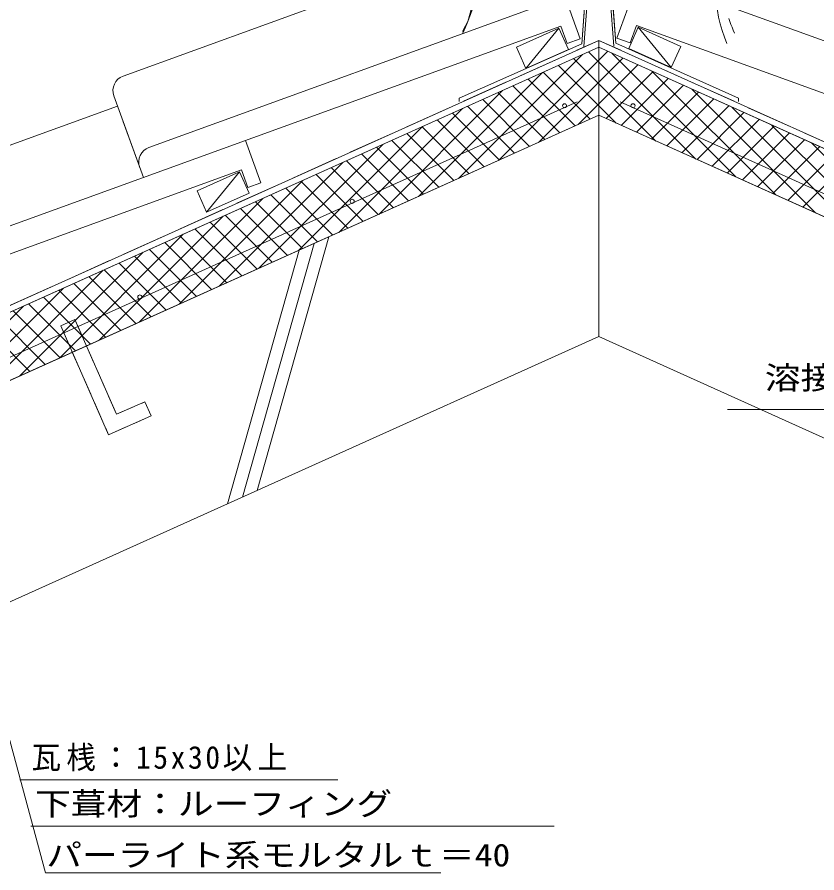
# Model space of a CAD drawing. Units: millimetres, scale not verified. Extents: x -763 to 763, y -443 to 454.
# Drawn here: x -358 to 157, y -443 to 108 of the extents above; entities that cross this region are included whole.
import ezdxf
from ezdxf.enums import TextEntityAlignment as Align

# ---------------------------------------------------------------- set-up
doc = ezdxf.new("R2010")
doc.units = ezdxf.units.MM
doc.header["$LTSCALE"] = 10
doc.linetypes.add('DASHED1', pattern=[1.8, 1.2, -0.6])
doc.linetypes.add('DASHED3', pattern=[4, 3, -1])
for name, color, linetype, lineweight in [('0-0_LAYER001', 1, 'Continuous', 18), ('0-1_LAYER002', 7, 'Continuous', 18), ('0-2_LAYER003', 7, 'Continuous', 18), ('0-3_LAYER004', 2, 'Continuous', 18), ('0-6_LAYER007', 2, 'Continuous', 18)]:
    doc.layers.add(name, color=color, linetype=linetype, lineweight=lineweight)
doc.styles.add('ＭＳ ゴシック', font='')
doc.styles.get('ＭＳ ゴシック').set_extended_font_data('MS Gothic')

msp = doc.modelspace()

# ---------------------------------------------------------------- linework, layer by layer
at = {"layer": '0-0_LAYER001', "color": 4}
for p, q in [((-289.87, 69.86), (-21.96, 167.06)), ((-21.96, 167.06), (4.58, 93.9)), ((54.77, 167.48), (28.22, 94.32)), ((-273.22, 23.96), (-5.31, 121.16)), ((-478.93, -68.76), (-7.97, 102.11)), ((-7.97, 102.11), (-3.88, 90.83)), ((40.77, 102.53), (36.68, 91.25)), ((243.82, 28.86), (40.77, 102.53)), ((-3.88, 90.83), (4.58, 93.9)), ((36.68, 91.25), (28.22, 94.32)), ((-295.86, 57.05), (-276.82, 4.57)), ((-495.59, -22.85), (-293.48, 50.47)), ((-290.07, 41.07), (-276.82, 4.57)), ((-211.02, 28.44), (-201.13, 1.18))]:
    msp.add_line(p, q, dxfattribs=at)
at = {"layer": '0-0_LAYER001', "color": 2}
for p, q in [((254.68, 58.78), (80.77, 121.88)), ((-9.18, 100.75), (-36.53, 88.44)), ((-9.18, 100.75), (-30.38, 74.76)), ((-3.02, 87.07), (-9.18, 100.75)), ((41.97, 101.35), (69.31, 89.02)), ((5.56, 90.7), (-73.47, 55.64)), ((-36.53, 88.44), (-30.38, 74.76)), ((27.48, 90.98), (106.53, 55.64)), ((69.31, 89.02), (63.15, 75.34)), ((-30.38, 74.76), (-3.02, 87.07)), ((63.15, 75.34), (35.8, 87.68)), ((-710.81, -282.7), (16.53, 44.6)), ((743.86, -282.7), (16.53, 44.6)), ((-214.88, 8.22), (-242.22, -4.12)), ((-214.88, 8.22), (-236.06, -17.79)), ((-208.71, -5.46), (-214.88, 8.22)), ((-242.22, -4.12), (-236.06, -17.79)), ((-236.06, -17.79), (-208.71, -5.46)), ((-356.3, -383.32), (-151.48, -383.32)), ((-349.39, -413.19), (-12.15, -413.19)), ((-339.85, -443.28), (-85.29, -443.28))]:
    msp.add_line(p, q, dxfattribs=at)
at = {"layer": '0-0_LAYER001'}
for p, q in [((-73.82, 3.94), (5.93, 83.7)), ((-48.11, 15.51), (22.26, 85.89)), ((10, 85.53), (79.07, 16.46)), ((25.03, 84.64), (104.78, 4.89)), ((-22.4, 27.09), (32.01, 81.5)), ((0.24, 81.14), (53.35, 28.03)), ((-99.54, -7.63), (-19.78, 72.13)), ((-19.26, 72.36), (10.99, 42.11)), ((-9.51, 76.75), (27.64, 39.6)), ((3.32, 38.66), (41.77, 77.11)), ((21.27, 42.47), (51.52, 72.72)), ((50.74, 73.07), (130.49, -6.68)), ((-29.01, 67.97), (1.24, 37.72)), ((31.02, 38.08), (61.27, 68.33)), ((-38.77, 63.58), (-8.52, 33.33)), ((40.78, 33.69), (71.03, 63.94)), ((76.45, 61.5), (156.21, -18.25)), ((-125.25, -19.2), (-45.5, 60.56)), ((-48.52, 59.19), (-18.27, 28.94)), ((50.53, 29.3), (80.78, 59.55)), ((60.28, 24.91), (90.53, 55.16)), ((-68.03, 50.42), (-37.78, 20.17)), ((-58.27, 54.81), (-28.02, 24.55)), ((70.03, 20.52), (100.29, 50.77)), ((102.17, 49.93), (181.92, -29.82)), ((-150.96, -30.77), (-71.21, 48.98)), ((-77.78, 46.03), (-47.53, 15.78)), ((79.79, 16.13), (110.04, 46.39)), ((-87.53, 41.64), (-57.28, 11.39)), ((89.54, 11.75), (119.79, 42)), ((-176.68, -42.34), (-96.92, 37.41)), ((-97.29, 37.25), (-67.04, 7)), ((99.29, 7.36), (129.55, 37.61)), ((109.05, 2.97), (139.3, 33.22)), ((127.88, 38.36), (207.63, -41.4)), ((-116.79, 28.47), (-86.54, -1.78)), ((-107.04, 32.86), (-76.79, 2.61)), ((118.8, -1.42), (149.05, 28.83)), ((-202.39, -53.91), (-122.64, 25.84)), ((-126.55, 24.08), (-96.3, -6.17)), ((128.55, -5.81), (158.8, 24.44)), ((153.59, 26.79), (233.35, -52.97)), ((-136.3, 19.69), (-106.05, -10.56)), ((138.31, -10.2), (168.56, 20.05)), ((-228.1, -65.48), (-148.35, 14.27)), ((-146.05, 15.3), (-115.8, -14.95)), ((148.06, -14.59), (178.31, 15.66)), ((-165.56, 6.53), (-135.31, -23.72)), ((-155.81, 10.92), (-125.56, -19.34)), ((-253.81, -77.05), (-174.06, 2.7)), ((-175.31, 2.14), (-145.06, -28.11)), ((-185.07, -2.25), (-154.81, -32.5)), ((-279.53, -88.62), (-199.77, -8.87)), ((-194.82, -6.64), (-164.57, -36.89)), ((-214.33, -15.42), (-184.07, -45.67)), ((-204.57, -11.03), (-174.32, -41.28)), ((-305.24, -100.19), (-225.49, -20.44)), ((-224.08, -19.81), (-193.83, -50.06)), ((-233.83, -24.2), (-203.58, -54.45)), ((-330.95, -111.76), (-251.2, -32.01)), ((-253.34, -32.97), (-223.09, -63.22)), ((-243.59, -28.58), (-213.33, -58.84)), ((-263.09, -37.36), (-232.84, -67.61)), ((-356.67, -123.33), (-276.91, -43.58)), ((-272.84, -41.75), (-242.59, -72)), ((-282.6, -46.14), (-252.35, -76.39)), ((-302.1, -54.92), (-271.85, -85.17)), ((-292.35, -50.53), (-262.1, -80.78)), ((-382.38, -134.91), (-302.63, -55.15)), ((-311.86, -59.31), (-281.61, -89.56)), ((-321.61, -63.7), (-291.36, -93.95)), ((-408.09, -146.48), (-328.34, -66.72)), ((-331.36, -68.08), (-301.11, -98.34)), ((-350.87, -76.86), (-320.62, -107.11)), ((-341.12, -72.47), (-310.87, -102.72)), ((-433.8, -158.05), (-354.05, -78.29)), ((-360.62, -81.25), (-330.37, -111.5)), ((-370.38, -85.64), (-340.13, -115.89)), ((-380.13, -90.03), (-349.88, -120.28))]:
    msp.add_line(p, q, dxfattribs=at)
at = {"layer": '0-0_LAYER001', "color": 2}
msp.add_lwpolyline([(35.8, 87.68), (41.97, 101.35), (63.15, 75.34)], dxfattribs=at)
at = {"layer": '0-0_LAYER001', "color": 4}
msp.add_lwpolyline([(-473.14, -84.74), (-213.68, 9.39), (-209.59, -1.89), (-201.13, 1.18)], dxfattribs=at)
at = {"layer": '0-0_LAYER001', "color": 2}
msp.add_arc((-150.74, 134.3), 87.83, 335.2897, 17.0821, dxfattribs=at)
at = {"layer": '0-0_LAYER001', "color": 2, "linetype": 'DASHED1'}
msp.add_arc((183.8, 134.3), 87.83, 162.9179, 204.7103, dxfattribs=at)
at = {"layer": '0-0_LAYER001', "color": 4}
for centre in [(-286.46, 60.46), (-269.81, 14.56)]:
    msp.add_arc(centre, 10, 109.9409, 199.9409, dxfattribs=at)
at = {"layer": '0-1_LAYER002', "color": 2}
for p, q in [((9.98, 148.73), (5.56, 90.7)), ((11.25, 147.37), (6.79, 88.9)), ((21.81, 147.37), (26.26, 89.04)), ((23.07, 148.73), (27.48, 90.98))]:
    msp.add_line(p, q, dxfattribs=at)
at = {"layer": '0-1_LAYER002'}
for p, q in [((6.79, 88.9), (11.25, 147.37)), ((21.81, 147.37), (26.26, 89.04)), ((-30.38, 74.76), (-9.18, 100.75)), ((63.15, 75.34), (41.97, 101.35)), ((-727.22, -241.84), (16.53, 92.85)), ((16.53, 92.85), (760.27, -241.84)), ((16.53, -97.95), (16.53, 92.85)), ((-214.88, 8.22), (-236.06, -17.79)), ((-213.07, -201.27), (-166.91, -37.95)), ((-157.39, -33.66), (-203.55, -196.99)), ((-176.44, -42.23), (-222.59, -205.56)), ((-657.46, -401.25), (16.53, -97.95)), ((690.51, -401.25), (16.53, -97.95)), ((-431.88, -102.9), (-339.85, -443.28)), ((218.36, -144.93), (141.95, -144.93)), ((-356.3, -383.32), (-151.48, -383.32)), ((-348.74, -413.19), (-12.15, -413.19)), ((-339.85, -443.28), (-85.29, -443.28))]:
    msp.add_line(p, q, dxfattribs=at)
for points in [[(9.98, 148.73), (5.56, 90.7), (-73.47, 55.64), (-73.47, 53.45)], [(23.07, 148.73), (27.48, 90.98), (106.53, 55.64), (106.53, 53.45)], [(760.27, -246.22), (16.53, 88.47), (-727.22, -246.22)], [(-710.81, -282.7), (16.53, 44.6), (743.01, -282.31)]]:
    msp.add_lwpolyline(points, dxfattribs=at)
for points in [[(-30.38, 74.76), (-36.53, 88.44), (-9.18, 100.75), (-3.02, 87.07)], [(63.15, 75.34), (69.31, 89.02), (41.97, 101.35), (35.8, 87.68)], [(-214.88, 8.22), (-208.71, -5.46), (-236.06, -17.79), (-242.22, -4.12)], [(-330.07, -90.94), (-320.91, -86.92), (-294.11, -147.92), (-275.82, -139.89), (-271.8, -149.04), (-299.24, -161.1)]]:
    msp.add_lwpolyline(points, close=True, dxfattribs=at)
for centre, radius, start, end in [((-130.15, 133.85), 68.56, 329.076, 22.3135), ((177.62, 125.15), 85.72, 156.3905, 203.6095)]:
    msp.add_arc(centre, radius, start, end, dxfattribs=at)
at = {"layer": '0-2_LAYER003', "color": 2}
for p, q in [((-727.22, -246.22), (16.53, 88.47)), ((760.27, -246.22), (16.53, 88.47)), ((-166.91, -37.95), (-213.07, -201.27)), ((-157.39, -33.66), (-203.55, -196.99)), ((-176.44, -42.23), (-222.59, -205.56)), ((-657.46, -401.25), (16.53, -97.95)), ((690.51, -401.25), (16.53, -97.95))]:
    msp.add_line(p, q, dxfattribs=at)
at = {"layer": '0-2_LAYER003'}
msp.add_line((141.95, -144.93), (99.45, -144.93), dxfattribs=at)
at = {"layer": '0-3_LAYER004', "linetype": 'DASHED3'}
for p in [(-727.22, -241.84), (760.27, -241.84)]:
    msp.add_line(p, (16.53, 92.85), dxfattribs=at)
at = {"layer": '0-3_LAYER004', "color": 3}
for p, q in [((-715.05, -269.75), (2.67, 53.22)), ((748.1, -269.75), (30.38, 53.22))]:
    msp.add_line(p, q, dxfattribs=at)
at = {"layer": '0-3_LAYER004', "linetype": 'DASHED1'}
for p, q in [((-320.91, -86.92), (-330.07, -90.94)), ((-320.91, -86.92), (-294.11, -147.92)), ((-330.07, -90.94), (-299.24, -161.1)), ((-294.11, -147.92), (-275.82, -139.89)), ((-271.8, -149.04), (-275.82, -139.89)), ((-299.24, -161.1), (-271.8, -149.04))]:
    msp.add_line(p, q, dxfattribs=at)
at = {"layer": '0-3_LAYER004'}
msp.add_line((218.36, -144.93), (141.95, -144.93), dxfattribs=at)
at = {"layer": '0-3_LAYER004', "color": 3}
for centre in [(-5.52, 50.75), (38.57, 50.75), (-142.31, -10.8), (-279.1, -72.36)]:
    msp.add_circle(centre, 1.3, dxfattribs=at)
at = {"layer": '0-6_LAYER007'}
for p, q in [((-73.47, 55.64), (-73.47, 53.45)), ((106.53, 55.64), (106.53, 53.45))]:
    msp.add_line(p, q, dxfattribs=at)

# ---------------------------------------------------------------- texts
at = {"layer": '0-2_LAYER003', "style": 'ＭＳ ゴシック', "width": 1.15}
for s, p in [('溶接金網', (123.51, -136.15)), ('下葺材：ルーフィング', (-346.58, -410.47)), ('パーライト系モルタルｔ＝40', (-339.34, -443.53))]:
    msp.add_text(s, height=14.66, dxfattribs=at).set_placement(p, align=Align.BOTTOM_LEFT)
at = {"layer": '0-2_LAYER003', "insert": (-348.85, -377.86), "char_height": 14.66, "attachment_point": 7, "style": 'ＭＳ ゴシック'}
msp.add_mtext('\\T1.18;\\W0.95;瓦桟：15x30以上', dxfattribs=at)

doc.saveas('drawing.dxf')
